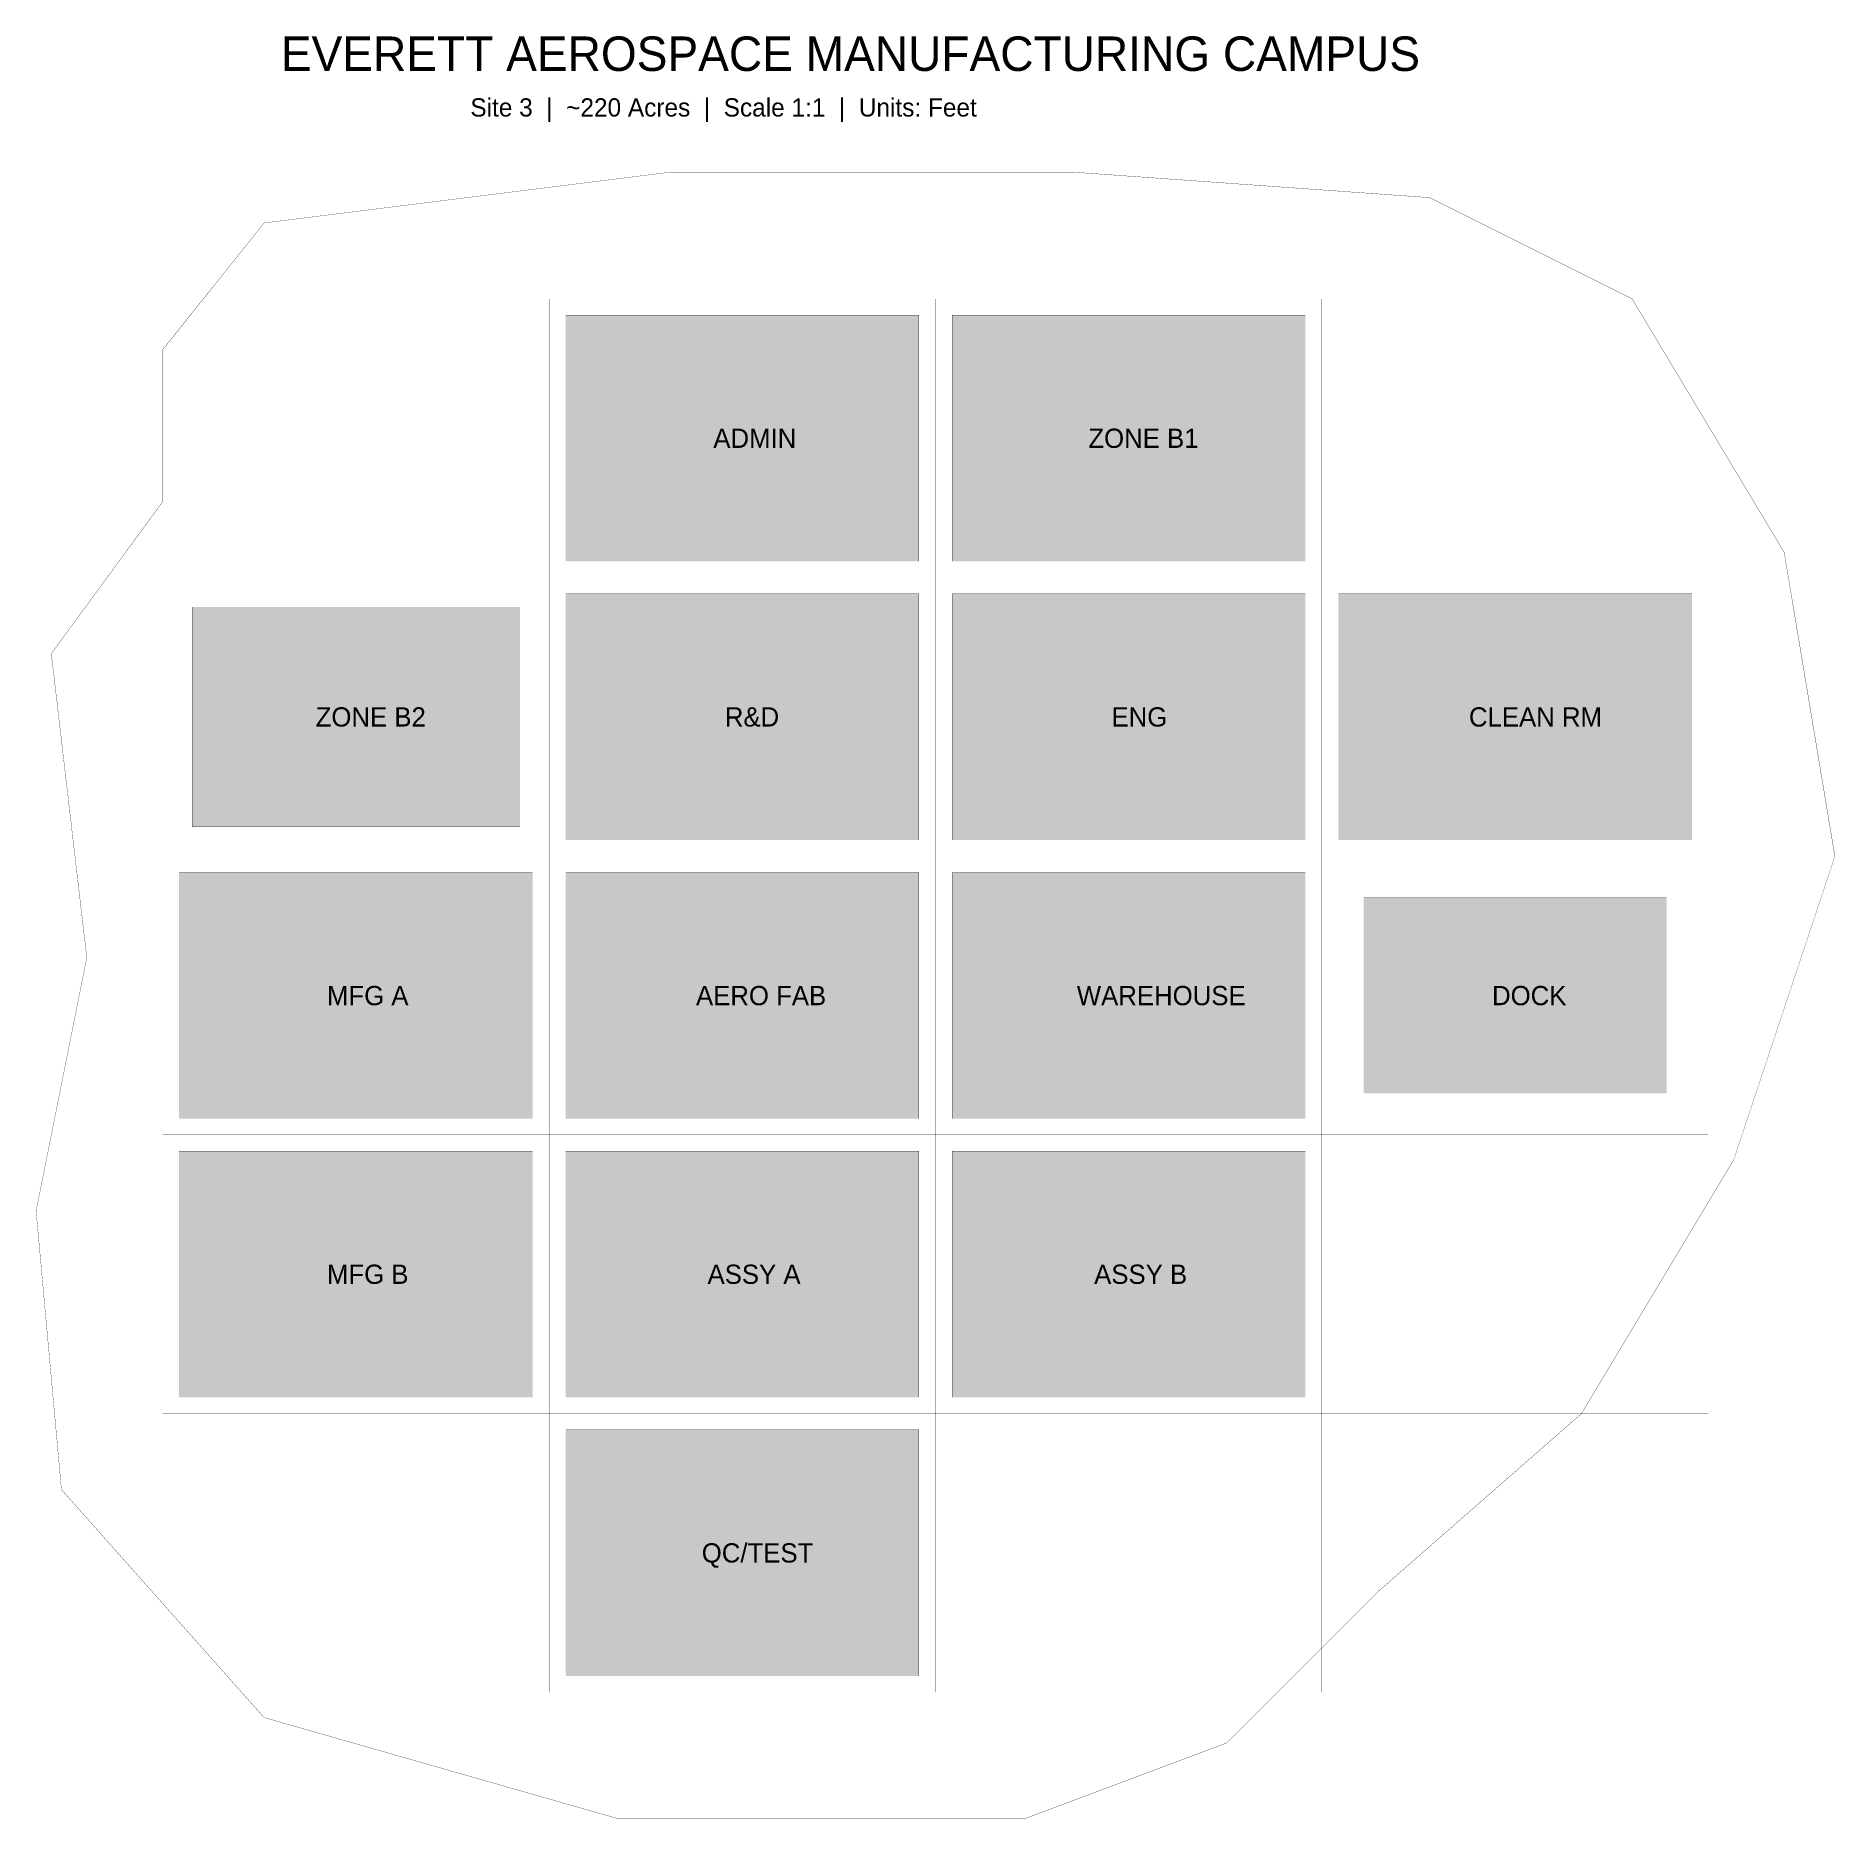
# Model space of a CAD drawing. Header units: inches. Extents: x 50 to 3600, y 200 to 3719.
import ezdxf

# ---------------------------------------------------------------- set-up
doc = ezdxf.new("R2010")
doc.units = ezdxf.units.IN
for name, color, linetype in [('ANNOT', 7, 'Continuous'), ('BOUNDARY', 4, 'Continuous'), ('HATCH', 7, 'Continuous'), ('ROADS', 253, 'Continuous'), ('ZONE_BLUE', 140, 'Continuous'), ('ZONE_CYAN', 4, 'Continuous'), ('ZONE_GREEN', 3, 'Continuous'), ('ZONE_MAGENTA', 6, 'Continuous'), ('ZONE_PURPLE', 190, 'Continuous'), ('ZONE_RED', 1, 'Continuous'), ('ZONE_YELLOW', 2, 'Continuous')]:
    doc.layers.add(name, color=color, linetype=linetype)

msp = doc.modelspace()

# ---------------------------------------------------------------- hatches: boundary and pattern name
at = {"layer": 'HATCH'}
for points in [[(1095, 2682), (1792, 2682), (1792, 3168), (1095, 3168), (1095, 2682)], [(1858, 2682), (2555, 2682), (2555, 3168), (1858, 3168), (1858, 2682)], [(358, 2158), (1005, 2158), (1005, 2592), (358, 2592), (358, 2158)], [(1095, 2132), (1792, 2132), (1792, 2618), (1095, 2618), (1095, 2132)], [(1858, 2132), (2555, 2132), (2555, 2618), (1858, 2618), (1858, 2132)], [(2620, 2132), (3318, 2132), (3318, 2618), (2620, 2618), (2620, 2132)], [(332, 1582), (1030, 1582), (1030, 2068), (332, 2068), (332, 1582)], [(1095, 1582), (1792, 1582), (1792, 2068), (1095, 2068), (1095, 1582)], [(1858, 1582), (2555, 1582), (2555, 2068), (1858, 2068), (1858, 1582)], [(2670, 1632), (3268, 1632), (3268, 2018), (2670, 2018), (2670, 1632)], [(332, 1032), (1030, 1032), (1030, 1518), (332, 1518), (332, 1032)], [(1095, 1032), (1792, 1032), (1792, 1518), (1095, 1518), (1095, 1032)], [(1858, 1032), (2555, 1032), (2555, 1518), (1858, 1518), (1858, 1032)], [(1095, 482), (1792, 482), (1792, 968), (1095, 968), (1095, 482)]]:
    msp.add_hatch(color=7, dxfattribs=at).paths.add_polyline_path(points)

# ---------------------------------------------------------------- linework, layer by layer
at = {"layer": 'BOUNDARY', "const_width": 0.55}
msp.add_lwpolyline([(300, 3100), (500, 3350), (1300, 3450), (2100, 3450), (2800, 3400), (3200, 3200), (3500, 2700), (3600, 2100), (3400, 1500), (3100, 1000), (2700, 650), (2400, 350), (2000, 200), (1200, 200), (500, 400), (100, 850), (50, 1400), (150, 1900), (80, 2500), (300, 2800), (300, 3100)], dxfattribs=at)
at = {"layer": 'ROADS', "const_width": 0.3}
for points in [[(1062.5, 450), (1062.5, 3200)], [(1825, 450), (1825, 3200)], [(2587.5, 450), (2587.5, 3200)], [(300, 2650), (3350, 2650)], [(300, 2100), (3350, 2100)], [(300, 1550), (3350, 1550)], [(300, 1000), (3350, 1000)]]:
    msp.add_lwpolyline(points, dxfattribs=at)
at = {"layer": 'ZONE_BLUE', "const_width": 0.25}
for points in [[(1858, 2682), (2555, 2682), (2555, 3168), (1858, 3168), (1858, 2682)], [(358, 2158), (1005, 2158), (1005, 2592), (358, 2592), (358, 2158)]]:
    msp.add_lwpolyline(points, dxfattribs=at)
at = {"layer": 'ZONE_CYAN', "const_width": 0.25}
msp.add_lwpolyline([(1095, 1582), (1792, 1582), (1792, 2068), (1095, 2068), (1095, 1582)], dxfattribs=at)
at = {"layer": 'ZONE_GREEN', "const_width": 0.25}
for points in [[(332, 1582), (1030, 1582), (1030, 2068), (332, 2068), (332, 1582)], [(332, 1032), (1030, 1032), (1030, 1518), (332, 1518), (332, 1032)], [(1095, 482), (1792, 482), (1792, 968), (1095, 968), (1095, 482)]]:
    msp.add_lwpolyline(points, dxfattribs=at)
at = {"layer": 'ZONE_MAGENTA', "const_width": 0.25}
for points in [[(1095, 1032), (1792, 1032), (1792, 1518), (1095, 1518), (1095, 1032)], [(1858, 1032), (2555, 1032), (2555, 1518), (1858, 1518), (1858, 1032)]]:
    msp.add_lwpolyline(points, dxfattribs=at)
at = {"layer": 'ZONE_PURPLE', "const_width": 0.25}
for points in [[(1095, 2132), (1792, 2132), (1792, 2618), (1095, 2618), (1095, 2132)], [(1858, 2132), (2555, 2132), (2555, 2618), (1858, 2618), (1858, 2132)], [(2620, 2132), (3318, 2132), (3318, 2618), (2620, 2618), (2620, 2132)]]:
    msp.add_lwpolyline(points, dxfattribs=at)
at = {"layer": 'ZONE_RED', "const_width": 0.25}
msp.add_lwpolyline([(1095, 2682), (1792, 2682), (1792, 3168), (1095, 3168), (1095, 2682)], dxfattribs=at)
at = {"layer": 'ZONE_YELLOW', "const_width": 0.25}
for points in [[(1858, 1582), (2555, 1582), (2555, 2068), (1858, 2068), (1858, 1582)], [(2670, 1632), (3268, 1632), (3268, 2018), (2670, 2018), (2670, 1632)]]:
    msp.add_lwpolyline(points, dxfattribs=at)

# ---------------------------------------------------------------- texts
at = {"layer": 'ANNOT', "color": 4}
for s, height, p in [('EVERETT AEROSPACE MANUFACTURING CAMPUS', 68, (533, 3650)), ('AERO FAB', 38, (1352.3, 1806))]:
    msp.add_text(s, height=height, dxfattribs=at).set_placement(p)
at = {"layer": 'ANNOT', "color": 253}
msp.add_text('Site 3  |  ~220 Acres  |  Scale 1:1  |  Units: Feet', height=36, dxfattribs=at).set_placement((907, 3560))
at = {"layer": 'ANNOT', "color": 1}
msp.add_text('ADMIN', height=38, dxfattribs=at).set_placement((1386.5, 2906))
at = {"layer": 'ANNOT', "color": 140}
for s, p in [('ZONE B1', (2126.7, 2906)), ('ZONE B2', (601.7, 2356))]:
    msp.add_text(s, height=38, dxfattribs=at).set_placement(p)
at = {"layer": 'ANNOT', "color": 190}
for s, p in [('R&D', (1409.3, 2356)), ('ENG', (2172.3, 2356)), ('CLEAN RM', (2877.8, 2356))]:
    msp.add_text(s, height=38, dxfattribs=at).set_placement(p)
at = {"layer": 'ANNOT', "color": 3}
for s, p in [('MFG A', (624, 1806)), ('MFG B', (624, 1256)), ('QC/TEST', (1363.7, 706))]:
    msp.add_text(s, height=38, dxfattribs=at).set_placement(p)
at = {"layer": 'ANNOT', "color": 2}
for s, p in [('WAREHOUSE', (2103.9, 1806)), ('DOCK', (2923.4, 1806))]:
    msp.add_text(s, height=38, dxfattribs=at).set_placement(p)
at = {"layer": 'ANNOT', "color": 6}
for s, p in [('ASSY A', (1375.1, 1256)), ('ASSY B', (2138.1, 1256))]:
    msp.add_text(s, height=38, dxfattribs=at).set_placement(p)

doc.saveas('drawing.dxf')
